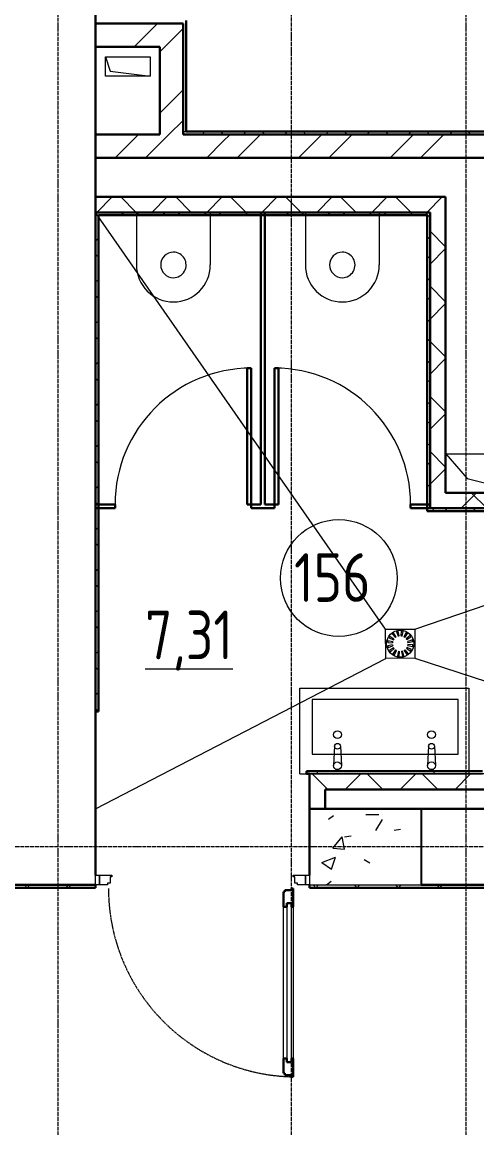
# Model space of a CAD drawing. Header units: millimetres. Extents: x -695119 to 412940, y -249585 to 622758.
# Drawn here: x 156680 to 159020, y -59814 to -54133 of the extents above; entities that cross this region are included whole.
import ezdxf

# ---------------------------------------------------------------- set-up
doc = ezdxf.new("R2010")
doc.units = ezdxf.units.MM
doc.linetypes.add('ADSK_Линия сетки', pattern=[25, 20, -2.5, 0, -2.5])
doc.linetypes.add('ADSK_Штриховая_ш2 п1_5', pattern=[4.5, 3, -1.5])
for name, color, linetype, lineweight in [('Двери', 8, 'Continuous', 9), ('Каркас_Импост', 8, 'Continuous', 9), ('Линии', 7, 'Continuous', 9), ('Марки помещений', 8, 'Continuous', 20), ('Монтажный зазор', 8, 'Continuous', 9), ('Оси', 252, 'Continuous', 9), ('Остекление', 8, 'Continuous', 9), ('Открывание', 8, 'ADSK_Штриховая_ш2 п1_5', 9), ('Панель', 252, 'Continuous', 30), ('Перекрытия', 7, 'Continuous', 18), ('Сантехнические приборы', 8, 'Continuous', 18), ('Стены разрез', 7, 'Continuous', 30), ('Стены штриховка', 7, 'Continuous', 9)]:
    doc.layers.add(name, color=color, linetype=linetype, lineweight=lineweight)
doc.layers.add('Стены', color=194, linetype='Continuous')
doc.styles.add('GOST 2.304 type A_1', font='', dxfattribs={"height": 350})
doc.styles.get('GOST 2.304 type A_1').set_extended_font_data('GOST 2.304 type A')

# ---------------------------------------------------------------- blocks, each defined once
blk = doc.blocks.new('1 этаж')
at = {"color": 251, "lineweight": 18, "true_color": 0x636466}
for p, q in [((-17710.4, -135587.4), (-17710.4, -135487.4)), ((-17710.4, -135487.4), (-17480.8, -135487.4)), ((-17710.4, -135488.7), (-17685.8, -135562.4)), ((-17480.8, -135487.4), (-17480.8, -135587.4)), ((-17480.8, -135587.4), (-17710.4, -135587.4)), ((-17685.8, -135562.4), (-17480.8, -135587.4)), ((-15959.7, -137527.4), (-15850.2, -137654)), ((-15959.7, -137527.4), (-15560.8, -137527.4)), ((-15959.7, -137727.4), (-15959.7, -137527.4)), ((-15850.2, -137654), (-15560.8, -137727.1))]:
    blk.add_line(p, q, dxfattribs=at)
at = {"layer": 'Двери', "color": 251, "true_color": 0x636466}
for centre, start, end in [((-16960.8, -137787.4), 90, 180), ((-16840.8, -137787.4), 0, 90)]:
    blk.add_arc(centre, 700, start, end, dxfattribs=at)
at = {"layer": 'Каркас_Импост', "color": 251, "true_color": 0x636466}
for p, q in [((-17740.8, -139692.4), (-17676.8, -139692.4)), ((-17740.8, -139742.4), (-17740.8, -139692.4)), ((-17676.8, -139692.4), (-17676.8, -139700.4)), ((-16744.8, -139692.4), (-16680.8, -139692.4)), ((-16744.8, -139700.4), (-16744.8, -139692.4)), ((-16680.8, -139692.4), (-16680.8, -139742.4)), ((-17699.8, -139742.4), (-17740.8, -139742.4)), ((-17699.8, -139734.4), (-17699.8, -139742.4)), ((-17685.8, -139734.4), (-17699.8, -139734.4)), ((-17685.8, -139700.4), (-17685.8, -139734.4)), ((-17676.8, -139700.4), (-17685.8, -139700.4)), ((-16735.8, -139700.4), (-16744.8, -139700.4)), ((-16735.8, -139734.4), (-16735.8, -139700.4)), ((-16721.8, -139734.4), (-16735.8, -139734.4)), ((-16721.8, -139742.4), (-16721.8, -139734.4)), ((-16680.8, -139742.4), (-16721.8, -139742.4))]:
    blk.add_line(p, q, dxfattribs=at)
at = {"layer": 'Линии', "color": 251, "true_color": 0x636466}
for p, q in [((-16269.4, -138428.7), (-17760.8, -136287.4)), ((-16119.3, -138428.7), (-14300.8, -137807.4)), ((-16269.4, -138428.7), (-16119.3, -138428.7)), ((-16268.3, -138578.7), (-16269.4, -138428.7)), ((-16212.9, -138441), (-16205.2, -138464.8)), ((-16199.9, -138463.6), (-16204.7, -138439.1)), ((-16189.7, -138463.4), (-16187.6, -138438.5)), ((-16184.3, -138464.3), (-16179.3, -138439.8)), ((-16119.3, -138428.7), (-16118.3, -138577.6)), ((-16258.5, -138496.9), (-16233.6, -138499)), ((-16232.7, -138493.6), (-16257.2, -138488.7)), ((-16251.2, -138472.7), (-16229, -138484.1)), ((-16226.1, -138479.5), (-16246.8, -138465.5)), ((-16235.2, -138453), (-16219, -138472.1)), ((-16214.5, -138468.9), (-16228.4, -138448.1)), ((-16163.3, -138445.8), (-16174.8, -138468)), ((-16170.1, -138470.9), (-16156.2, -138450.2)), ((-16143.7, -138461.8), (-16162.8, -138477.9)), ((-16159.6, -138482.4), (-16138.8, -138468.6)), ((-16131.7, -138484.1), (-16155.5, -138491.8)), ((-16154.3, -138497.1), (-16129.7, -138492.3)), ((-16233.4, -138509.2), (-16257.9, -138514)), ((-16256, -138522.2), (-16232.2, -138514.6)), ((-16228.1, -138523.9), (-16248.9, -138537.7)), ((-16244, -138544.5), (-16224.9, -138528.4)), ((-16217.5, -138535.4), (-16231.5, -138556.1)), ((-16224.3, -138560.6), (-16212.9, -138538.3)), ((-16203.4, -138542), (-16208.3, -138566.5)), ((-16200.1, -138567.9), (-16198, -138542.9)), ((-16187.8, -138542.7), (-16183, -138567.2)), ((-16174.8, -138565.3), (-16182.4, -138541.5)), ((-16173.1, -138537.4), (-16159.3, -138558.2)), ((-16152.5, -138553.3), (-16168.6, -138534.2)), ((-16161.6, -138526.9), (-16140.9, -138540.8)), ((-16136.4, -138533.7), (-16158.7, -138522.2)), ((-16155, -138512.7), (-16130.5, -138517.7)), ((-16129.1, -138509.4), (-16154.1, -138507.3)), ((-17760.8, -139352.4), (-16268.3, -138578.7)), ((-16118.3, -138577.6), (-16268.3, -138578.7)), ((-16118.3, -138577.6), (-14300.8, -139172.4)), ((-16710.8, -138732.4), (-15840.8, -138732.4)), ((-16710.8, -139172.4), (-16710.8, -138732.4)), ((-15840.8, -138732.4), (-15840.8, -139172.4)), ((-16646.8, -138790.4), (-16646.8, -139070.4)), ((-15896.8, -138790.4), (-16646.8, -138790.4)), ((-15896.8, -139070.4), (-15896.8, -138790.4)), ((-16531.8, -139030.4), (-16536.7, -139129.4)), ((-16501.8, -139030.4), (-16496.8, -139129.4)), ((-16048.1, -139030.4), (-16053.1, -139129.4)), ((-16018.1, -139030.4), (-16013.1, -139129.4)), ((-16646.8, -139070.4), (-15896.8, -139070.4)), ((-16710.8, -139172.4), (-15840.8, -139172.4))]:
    blk.add_line(p, q, dxfattribs=at)
for centre, radius in [((-16193.8, -138503.2), 70), ((-16516.8, -138970.4), 20), ((-16033.1, -138970.4), 20), ((-16516.8, -139030.4), 15), ((-16033.1, -139030.4), 15), ((-16516.8, -139130.4), 20), ((-16033.1, -139130.4), 20)]:
    blk.add_circle(centre, radius, dxfattribs=at)
for radius, start, end in [(65, 99.6049, 107.0151), (65, 77.1049, 84.5151), (65, 167.1049, 174.5151), (65, 144.6049, 152.0151), (65, 122.1049, 129.5151), (40, 166.1759, 174.068), (40, 143.6759, 151.568), (40, 121.1759, 129.068), (40, 98.6759, 106.568), (40, 76.1759, 84.068), (40, 53.6759, 61.568), (65, 54.6049, 62.0151), (40, 31.1759, 39.068), (40, 8.6759, 16.568), (65, 32.1049, 39.5151), (65, 9.6049, 17.0151), (65, 189.6049, 197.0151), (65, 212.1049, 219.5151), (40, 188.6759, 196.568), (65, 234.6049, 242.0151), (40, 211.1759, 219.068), (40, 233.6759, 241.568), (40, 256.1759, 264.068), (40, 278.6759, 286.568), (40, 301.1759, 309.068), (40, 323.6759, 331.568), (65, 302.1049, 309.5151), (40, 346.1759, 354.068), (65, 324.6049, 332.0151), (65, 347.1049, 354.5151), (65, 257.1049, 264.5151), (65, 279.6049, 287.0151)]:
    blk.add_arc((-16193.8, -138503.2), radius, start, end, dxfattribs=at)
at = {"layer": 'Марки помещений', "color": 251, "true_color": 0x636466}
blk.add_circle((-16509.8, -138166), 300, dxfattribs=at)
at = {"layer": 'Монтажный зазор', "color": 251, "true_color": 0x636466}
for p, q in [((-17760.8, -139692.4), (-17740.8, -139692.4)), ((-17760.8, -139742.4), (-17760.8, -139692.4)), ((-17740.8, -139692.4), (-17740.8, -139742.4)), ((-16680.8, -139692.4), (-16660.8, -139692.4)), ((-16680.8, -139742.4), (-16680.8, -139692.4)), ((-16660.8, -139692.4), (-16660.8, -139742.4)), ((-17740.8, -139742.4), (-17760.8, -139742.4)), ((-16660.8, -139742.4), (-16680.8, -139742.4))]:
    blk.add_line(p, q, dxfattribs=at)
at = {"layer": 'Оси', "color": 251, "linetype": 'ADSK_Линия сетки', "true_color": 0x636466}
for p, q in [((-16755.8, -96281.4), (-16755.8, -160943.1)), ((-17955.8, -131547.4), (-17955.8, -160943.1)), ((-15855.8, -131547.4), (-15855.8, -159673.1)), ((4311.5, -139547.4), (-72628.1, -139547.4))]:
    blk.add_line(p, q, dxfattribs=at)
at = {"layer": 'Остекление', "color": 251, "true_color": 0x636466}
for p, q in [((-16777.8, -139836.4), (-16777.8, -140652.4)), ((-16753.8, -139836.4), (-16777.8, -139836.4)), ((-16753.8, -140652.4), (-16753.8, -139836.4)), ((-16777.8, -140652.4), (-16753.8, -140652.4))]:
    blk.add_line(p, q, dxfattribs=at)
at = {"layer": 'Открывание', "color": 251, "true_color": 0x636466}
blk.add_arc((-16726.8, -139760.4), 968, 180, 268.9345, dxfattribs=at)
at = {"layer": 'Панель', "color": 251, "true_color": 0x636466}
for p, q in [((-16960.8, -137087.4), (-16980.8, -137087.4)), ((-16980.8, -137087.4), (-16980.8, -137787.4)), ((-16960.8, -137787.4), (-16960.8, -137087.4)), ((-16840.8, -137787.4), (-16840.8, -137087.4)), ((-16840.8, -137087.4), (-16820.8, -137087.4)), ((-16820.8, -137087.4), (-16820.8, -137787.4)), ((-16980.8, -137787.4), (-16960.8, -137787.4)), ((-16820.8, -137787.4), (-16840.8, -137787.4)), ((-16794.8, -139778.4), (-16786.8, -139778.4)), ((-16794.8, -139854.4), (-16794.8, -139778.4)), ((-16786.8, -139778.4), (-16786.8, -139769.4)), ((-16786.8, -139769.4), (-16752.8, -139769.4)), ((-16752.8, -139760.4), (-16744.8, -139760.4)), ((-16752.8, -139769.4), (-16752.8, -139760.4)), ((-16744.8, -139760.4), (-16744.8, -139854.4)), ((-16794.8, -139854.4), (-16777.8, -139854.4)), ((-16777.8, -139854.4), (-16777.8, -139836.4)), ((-16777.8, -139836.4), (-16753.8, -139836.4)), ((-16753.8, -139836.4), (-16753.8, -139854.4)), ((-16753.8, -139854.4), (-16744.8, -139854.4)), ((-16794.8, -140710.4), (-16794.8, -140634.4)), ((-16794.8, -140634.4), (-16777.8, -140634.4)), ((-16777.8, -140634.4), (-16777.8, -140652.4)), ((-16777.8, -140652.4), (-16753.8, -140652.4)), ((-16753.8, -140634.4), (-16744.8, -140634.4)), ((-16753.8, -140652.4), (-16753.8, -140634.4)), ((-16744.8, -140634.4), (-16744.8, -140728.4)), ((-16786.8, -140710.4), (-16794.8, -140710.4)), ((-16786.8, -140719.4), (-16786.8, -140710.4)), ((-16752.8, -140719.4), (-16786.8, -140719.4)), ((-16752.8, -140728.4), (-16752.8, -140719.4)), ((-16744.8, -140728.4), (-16752.8, -140728.4))]:
    blk.add_line(p, q, dxfattribs=at)
at = {"layer": 'Панель', "color": 251, "lineweight": 9, "true_color": 0x636466}
for p, q in [((-16794.8, -140634.4), (-16794.8, -139854.4)), ((-16744.8, -139854.4), (-16744.8, -140634.4))]:
    blk.add_line(p, q, dxfattribs=at)
at = {"layer": 'Перекрытия', "color": 251, "true_color": 0x636466}
for p, q in [((-17710.4, -135487.4), (-17480.8, -135487.4)), ((-17710.4, -135587.4), (-17710.4, -135487.4)), ((-17480.8, -135487.4), (-17480.8, -135587.4)), ((-17480.8, -135587.4), (-17710.4, -135587.4)), ((-15959.7, -137727.4), (-15959.7, -137527.4)), ((-15959.7, -137527.4), (-15560.8, -137527.4))]:
    blk.add_line(p, q, dxfattribs=at)
at = {"layer": 'Сантехнические приборы', "color": 251, "true_color": 0x636466}
for p, q in [((-17550.8, -136287.4), (-17550.8, -136557.4)), ((-17170.8, -136287.4), (-17170.8, -136557.4)), ((-16681.9, -136287.4), (-16681.9, -136557.4)), ((-16301.9, -136287.4), (-16301.9, -136557.4))]:
    blk.add_line(p, q, dxfattribs=at)
for centre, radius, start, end in [((-17360.8, -136557.4), 65.4, 90.3183, 270.0777), ((-17360.8, -136557.4), 65.4, 270.0777, 90.3183), ((-16491.9, -136557.4), 65.4, 90.3183, 270.0777), ((-16491.9, -136557.4), 65.4, 270.0777, 90.3183), ((-17360.8, -136557.4), 190, 180, 270.0711), ((-17360.8, -136557.4), 190, 270.0711, 0), ((-16491.9, -136557.4), 190, 180, 270.0711), ((-16491.9, -136557.4), 190, 270.0711, 0)]:
    blk.add_arc(centre, radius, start, end, dxfattribs=at)
at = {"layer": 'Стены', "color": 251, "true_color": 0x636466}
blk.add_line((-16085.8, -139352.4), (-16085.8, -139742.4), dxfattribs=at)
at = {"layer": 'Стены разрез', "color": 251, "true_color": 0x636466}
for p, q in [((-17760.8, -133347.4), (-17760.8, -139692.4)), ((-17310.8, -135317.4), (-17760.8, -135317.4)), ((-17310.8, -135887.4), (-17310.8, -135317.4)), ((-17295.8, -135872.4), (-17295.8, -135302.4)), ((-17760.8, -135437.4), (-17430.8, -135437.4)), ((-17430.8, -135437.4), (-17430.8, -135887.4)), ((-17430.8, -135887.4), (-17760.8, -135887.4)), ((-17310.8, -135887.4), (-12000.8, -135887.4)), ((-12085.8, -135872.4), (-17295.8, -135872.4)), ((-12350.8, -136007.4), (-17760.8, -136007.4)), ((-15960.8, -136207.4), (-17760.8, -136207.4)), ((-15960.8, -137727.4), (-15960.8, -136207.4)), ((-17760.8, -136287.4), (-16040.8, -136287.4)), ((-17745.8, -138852.4), (-17745.8, -136302.4)), ((-17745.8, -136302.4), (-16055.8, -136302.4)), ((-16910.8, -136287.4), (-16910.8, -137787.4)), ((-16890.8, -137787.4), (-16890.8, -136287.4)), ((-16055.8, -136302.4), (-16055.8, -137822.4)), ((-16040.8, -136287.4), (-16040.8, -137807.4)), ((-15560.8, -137727.4), (-15960.8, -137727.4)), ((-17660.8, -137787.4), (-17760.8, -137787.4)), ((-17760.8, -137807.4), (-17660.8, -137807.4)), ((-17660.8, -137807.4), (-17660.8, -137787.4)), ((-16910.8, -137787.4), (-16960.8, -137787.4)), ((-16960.8, -137787.4), (-16960.8, -137807.4)), ((-16960.8, -137807.4), (-16840.8, -137807.4)), ((-16840.8, -137787.4), (-16890.8, -137787.4)), ((-16840.8, -137807.4), (-16840.8, -137787.4)), ((-16040.8, -137787.4), (-16140.8, -137787.4)), ((-16140.8, -137787.4), (-16140.8, -137807.4)), ((-14300.8, -137807.4), (-16140.8, -137807.4)), ((-16055.8, -137822.4), (-14315.8, -137822.4)), ((-17760.8, -138852.4), (-17745.8, -138852.4)), ((-15770.8, -139157.4), (-16675.8, -139157.4)), ((-16675.8, -139157.4), (-16675.8, -139172.4)), ((-16675.8, -139172.4), (-16660.8, -139172.4)), ((-16660.8, -139172.4), (-16660.8, -139692.4)), ((-16580.8, -139252.4), (-14220.8, -139252.4)), ((-16580.8, -139352.4), (-16580.8, -139252.4)), ((-16660.8, -139352.4), (-14875.8, -139352.4)), ((-19040.8, -139742.4), (-17760.8, -139742.4)), ((-17760.8, -139757.4), (-17760.8, -139742.4)), ((-16660.8, -139742.4), (-16660.8, -139757.4)), ((-16085.8, -139742.4), (-13940.8, -139742.4)), ((-19055.8, -139757.4), (-17760.8, -139757.4)), ((-16660.8, -139757.4), (-13840.8, -139757.4))]:
    blk.add_line(p, q, dxfattribs=at)
at = {"layer": 'Стены разрез', "color": 251, "linetype": 'Continuous', "lineweight": 9, "true_color": 0x636466}
for p, q in [((-17760.8, -135321.6), (-17756.5, -135317.4)), ((-17562.2, -135437.4), (-17442.2, -135317.4)), ((-17405.1, -135437.4), (-17310.8, -135343.1)), ((-17430.8, -135463.1), (-17405.1, -135437.4)), ((-17430.8, -135777.4), (-17310.8, -135657.4)), ((-17383.6, -135887.4), (-17310.8, -135814.5)), ((-17660.8, -136007.4), (-17540.8, -135887.4)), ((-17503.6, -136007.4), (-17383.6, -135887.4)), ((-17213.6, -135887.4), (-17198.6, -135872.4)), ((-17103.3, -135887.4), (-17118.3, -135872.4)), ((-17105.8, -135923.9), (-17069.3, -135887.4)), ((-17032.2, -136007.4), (-16912.2, -135887.4)), ((-17001.4, -135887.4), (-16986.4, -135872.4)), ((-16891.2, -135887.4), (-16906.2, -135872.4)), ((-16789.3, -135887.4), (-16774.3, -135872.4)), ((-16717.8, -136007.4), (-16597.8, -135887.4)), ((-16679.1, -135887.4), (-16694.1, -135872.4)), ((-16577.2, -135887.4), (-16562.2, -135872.4)), ((-16560.7, -136007.4), (-16440.7, -135887.4)), ((-16466.9, -135887.4), (-16481.9, -135872.4)), ((-16365, -135887.4), (-16350, -135872.4)), ((-16254.8, -135887.4), (-16269.8, -135872.4)), ((-16246.4, -136007.4), (-16126.4, -135887.4)), ((-16152.9, -135887.4), (-16137.9, -135872.4)), ((-16089.2, -136007.4), (-15969.2, -135887.4)), ((-16042.7, -135887.4), (-16057.7, -135872.4)), ((-15940.8, -135887.4), (-15925.8, -135872.4)), ((-15830.5, -135887.4), (-15845.5, -135872.4)), ((-17189.3, -136007.4), (-17105.8, -135923.9)), ((-17755, -136287.4), (-17675, -136207.4)), ((-17551.9, -136287.4), (-17631.9, -136207.4)), ((-17472.1, -136287.4), (-17392.1, -136207.4)), ((-17269, -136287.4), (-17349, -136207.4)), ((-17189.3, -136287.4), (-17109.3, -136207.4)), ((-16986.2, -136287.4), (-17066.2, -136207.4)), ((-16906.5, -136287.4), (-16826.5, -136207.4)), ((-16703.3, -136287.4), (-16783.3, -136207.4)), ((-16623.6, -136287.4), (-16543.6, -136207.4)), ((-16420.5, -136287.4), (-16500.5, -136207.4)), ((-16340.8, -136287.4), (-16260.8, -136207.4)), ((-16137.7, -136287.4), (-16217.7, -136207.4)), ((-16057.9, -136287.4), (-15977.9, -136207.4)), ((-17745.8, -136305.6), (-17760.8, -136290.6)), ((-17628.6, -136302.4), (-17613.6, -136287.4)), ((-17536.9, -136302.4), (-17551.9, -136287.4)), ((-17416.4, -136302.4), (-17401.4, -136287.4)), ((-17324.7, -136302.4), (-17339.7, -136287.4)), ((-17204.3, -136302.4), (-17189.3, -136287.4)), ((-17112.6, -136302.4), (-17127.6, -136287.4)), ((-16992.2, -136302.4), (-16977.2, -136287.4)), ((-16900.5, -136302.4), (-16915.5, -136287.4)), ((-16780, -136302.4), (-16765, -136287.4)), ((-16688.3, -136302.4), (-16703.3, -136287.4)), ((-16567.9, -136302.4), (-16552.9, -136287.4)), ((-16476.2, -136302.4), (-16491.2, -136287.4)), ((-16355.8, -136302.4), (-16340.8, -136287.4)), ((-16264.1, -136302.4), (-16279.1, -136287.4)), ((-16143.6, -136302.4), (-16128.6, -136287.4)), ((-16055.8, -136298.5), (-16066.9, -136287.4)), ((-16040.8, -136313.5), (-16055.8, -136298.5)), ((-15960.8, -136464.2), (-16040.8, -136384.2)), ((-17760.8, -136434.6), (-17745.8, -136419.6)), ((-16055.8, -136426.7), (-16040.8, -136411.7)), ((-17745.8, -136517.7), (-17760.8, -136502.7)), ((-16040.8, -136525.6), (-16055.8, -136510.6)), ((-16040.8, -136553.1), (-15960.8, -136473.1)), ((-16055.8, -136638.8), (-16040.8, -136623.8)), ((-17760.8, -136646.7), (-17745.8, -136631.7)), ((-15960.8, -136747.1), (-16040.8, -136667.1)), ((-17745.8, -136729.8), (-17760.8, -136714.8)), ((-16040.8, -136737.8), (-16055.8, -136722.8)), ((-16040.8, -136835.9), (-15960.8, -136755.9)), ((-17760.8, -136858.9), (-17745.8, -136843.9)), ((-16055.8, -136850.9), (-16040.8, -136835.9)), ((-17745.8, -136942), (-17760.8, -136927)), ((-16040.8, -136949.9), (-16055.8, -136934.9)), ((-15960.8, -137029.9), (-16040.8, -136949.9)), ((-17760.8, -137071), (-17745.8, -137056)), ((-16055.8, -137063.1), (-16040.8, -137048.1)), ((-16040.8, -137118.8), (-15960.8, -137038.8)), ((-17745.8, -137154.1), (-17760.8, -137139.1)), ((-16040.8, -137162), (-16055.8, -137147)), ((-15960.8, -137312.7), (-16040.8, -137232.7)), ((-17760.8, -137283.1), (-17745.8, -137268.1)), ((-16055.8, -137275.2), (-16040.8, -137260.2)), ((-17745.8, -137366.2), (-17760.8, -137351.2)), ((-16040.8, -137374.2), (-16055.8, -137359.2)), ((-16040.8, -137401.6), (-15960.8, -137321.6)), ((-16055.8, -137487.3), (-16040.8, -137472.3)), ((-17760.8, -137495.3), (-17745.8, -137480.3)), ((-15960.8, -137595.6), (-16040.8, -137515.6)), ((-17745.8, -137578.4), (-17760.8, -137563.4)), ((-16040.8, -137586.3), (-16055.8, -137571.3)), ((-16040.8, -137684.5), (-15960.8, -137604.5)), ((-17760.8, -137707.4), (-17745.8, -137692.4)), ((-16055.8, -137699.5), (-16040.8, -137684.5)), ((-15880.9, -137807.4), (-15800.9, -137727.4)), ((-15749, -137807.4), (-15829, -137727.4)), ((-17745.8, -137790.5), (-17760.8, -137775.5)), ((-16040.8, -137798.4), (-16055.8, -137783.4)), ((-16031.9, -137807.4), (-16040.8, -137798.4)), ((-16016.9, -137822.4), (-16031.9, -137807.4)), ((-15966.6, -137822.4), (-15951.6, -137807.4)), ((-15804.7, -137822.4), (-15819.7, -137807.4)), ((-17760.8, -137919.5), (-17745.8, -137904.5)), ((-17745.8, -138002.6), (-17760.8, -137987.6)), ((-17760.8, -138131.7), (-17745.8, -138116.7)), ((-17745.8, -138214.8), (-17760.8, -138199.8)), ((-17760.8, -138343.8), (-17745.8, -138328.8)), ((-17745.8, -138426.9), (-17760.8, -138411.9)), ((-17760.8, -138555.9), (-17745.8, -138540.9)), ((-17745.8, -138639), (-17760.8, -138624)), ((-17760.8, -138768.1), (-17745.8, -138753.1)), ((-17745.8, -138851.1), (-17760.8, -138836.1)), ((-16566.8, -139252.4), (-16646.8, -139172.4)), ((-16619.8, -139172.4), (-16619.8, -139157.4)), ((-16477.3, -139252.4), (-16397.3, -139172.4)), ((-16283.9, -139252.4), (-16363.9, -139172.4)), ((-16194.5, -139252.4), (-16114.5, -139172.4)), ((-16001.1, -139252.4), (-16081.1, -139172.4)), ((-16019.8, -139172.4), (-16019.8, -139157.4)), ((-15911.7, -139252.4), (-15831.7, -139172.4)), ((-16563.1, -139405.6), (-16536.5, -139385.2)), ((-16370.2, -139380.4), (-16303.2, -139380.4)), ((-16287.6, -139405.7), (-16321.2, -139463.8)), ((-16226, -139461.2), (-16192.8, -139456.9)), ((-16541.2, -139553.9), (-16492.2, -139495.6)), ((-16480.6, -139559.4), (-16492.3, -139495.7)), ((-16480.4, -139494.7), (-16447.1, -139490.4)), ((-16541.2, -139554), (-16480.5, -139559.3)), ((-16597.5, -139627.6), (-16526.4, -139600.3)), ((-16597.5, -139627.6), (-16547, -139661.7)), ((-16547.1, -139661.8), (-16526.5, -139600.4)), ((-16378.8, -139611.7), (-16350.5, -139629.7)), ((-18112.4, -139757.4), (-18127.4, -139742.4)), ((-18113.7, -139757.4), (-18098.7, -139742.4)), ((-17900.2, -139757.4), (-17915.2, -139742.4)), ((-17901.6, -139757.4), (-17886.6, -139742.4)), ((-16627.5, -139757.4), (-16642.5, -139742.4)), ((-16628.8, -139757.4), (-16613.8, -139742.4)), ((-16573.5, -139742.4), (-16548.9, -139723.4)), ((-16415.3, -139757.4), (-16430.3, -139742.4)), ((-16416.7, -139757.4), (-16401.7, -139742.4)), ((-16203.2, -139757.4), (-16218.2, -139742.4)), ((-16204.5, -139757.4), (-16189.5, -139742.4)), ((-15991.1, -139757.4), (-16006.1, -139742.4)), ((-15992.4, -139757.4), (-15977.4, -139742.4))]:
    blk.add_line(p, q, dxfattribs=at)
at = {"layer": 'Стены штриховка', "color": 251, "true_color": 0x636466}
for p, q in [((-17310.8, -135872.4), (-17295.8, -135872.4)), ((-14300.8, -139172.4), (-16660.8, -139172.4)), ((-16660.8, -139172.4), (-15770.8, -139172.4)), ((-16660.8, -139742.4), (-16085.8, -139742.4))]:
    blk.add_line(p, q, dxfattribs=at)
at = {"layer": 'Марки помещений', "color": 251, "true_color": 0x636466, "style": 'GOST 2.304 type A_1'}
for s, p in [('156', (-16740.2, -138288.3)), ('%%U7,31', (-17506.6, -138583.2))]:
    blk.add_text(s, height=250, dxfattribs=at).set_placement(p)

msp = doc.modelspace()

# ---------------------------------------------------------------- block references
msp.add_blockref('1 этаж', (174819.19, 81176.937))

doc.saveas('drawing.dxf')
